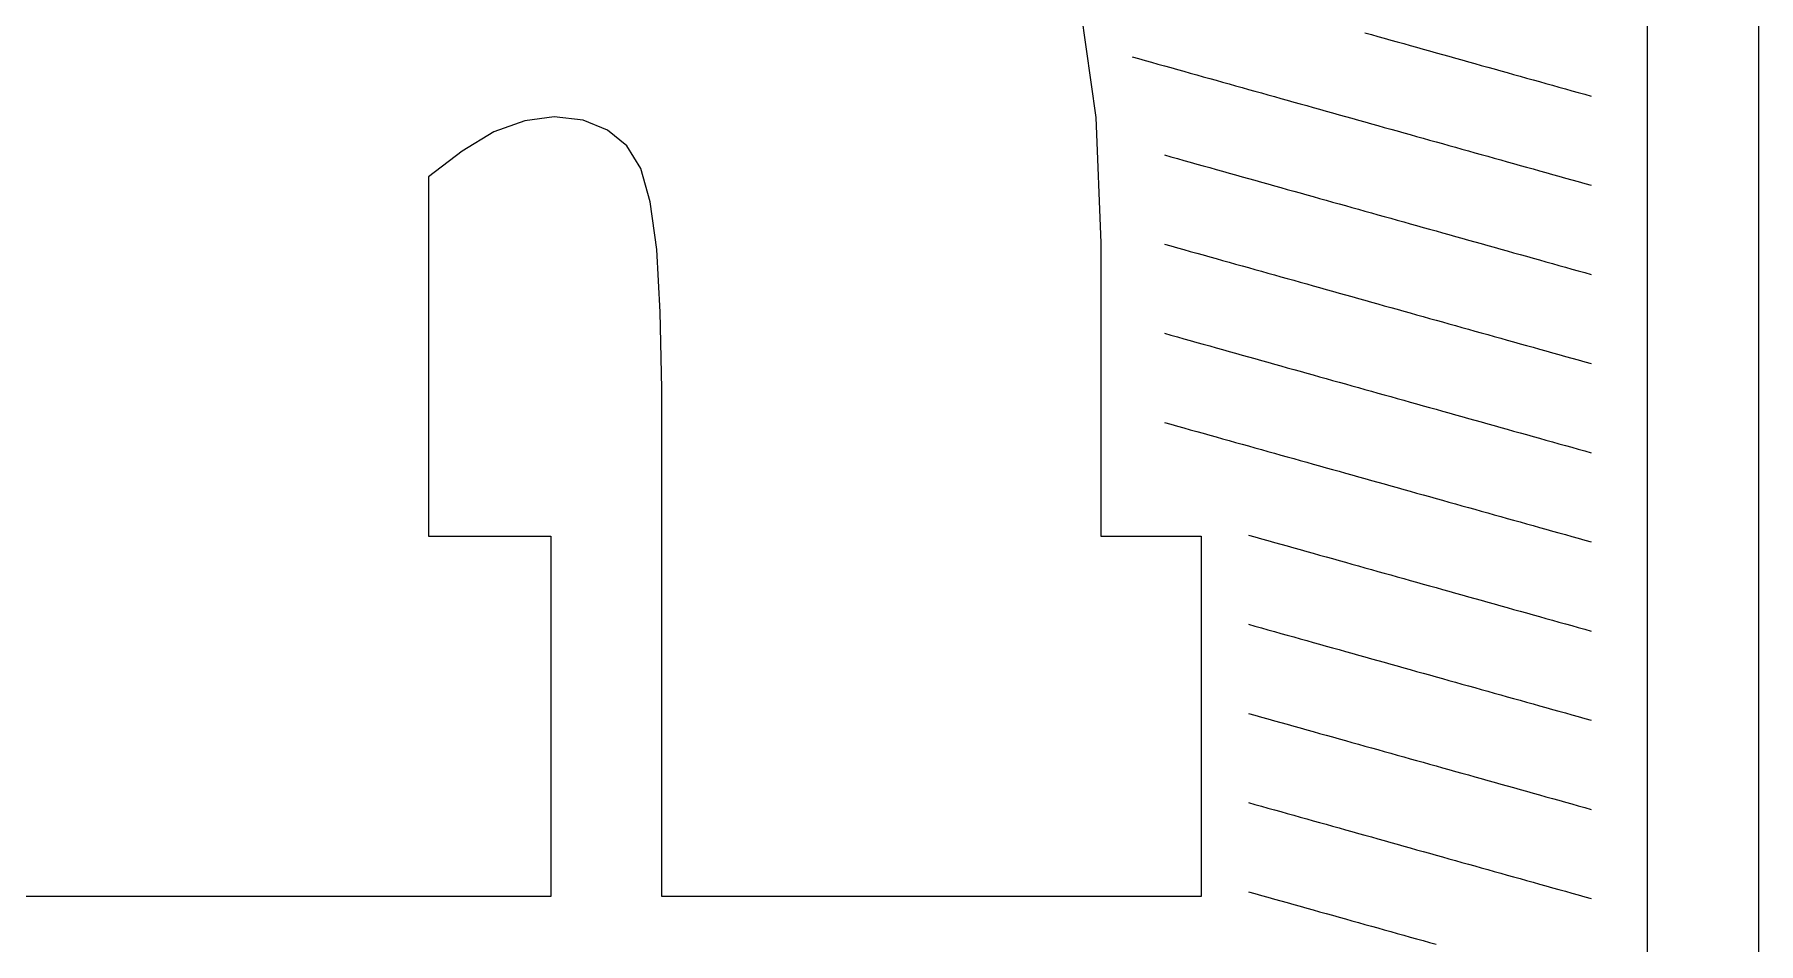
# Model space of a CAD drawing. Header units: millimetres. Extents: x 7 to 193, y 7 to 313.
# Drawn here: x 131.2 to 193, y 219.2 to 251.9 of the extents above; entities that cross this region are included whole.
import ezdxf

# ---------------------------------------------------------------- set-up
doc = ezdxf.new("R2010")
doc.units = ezdxf.units.MM
doc.layers.add('STUDY_GUIDES', color=7, linetype='Continuous')
doc.layers.add('STUDY_LETTER_BOUNDARY', color=7, linetype='Continuous')

msp = doc.modelspace()

# ---------------------------------------------------------------- linework, layer by layer
at = {"layer": 'STUDY_GUIDES'}
for points in [[(193, 301), (193, 19)], [(189, 300), (189, 20)], [(178.88, 251.9136), (179.112, 251.8486), (179.344, 251.7837), (179.576, 251.7187), (179.808, 251.6538), (180.04, 251.5888), (180.272, 251.5238), (180.504, 251.4589), (180.736, 251.3939), (180.968, 251.329), (181.2, 251.264), (181.432, 251.199), (181.664, 251.1341), (181.896, 251.0691), (182.128, 251.0042), (182.36, 250.9392), (182.592, 250.8742), (182.824, 250.8093), (183.056, 250.7443), (183.288, 250.6794), (183.52, 250.6144), (183.752, 250.5494), (183.984, 250.4845), (184.216, 250.4195), (184.448, 250.3546), (184.68, 250.2896), (184.912, 250.2246), (185.144, 250.1597), (185.376, 250.0947), (185.608, 250.0298), (185.84, 249.9648), (186.072, 249.8998), (186.304, 249.8349), (186.536, 249.7699), (186.768, 249.705), (187, 249.64)], [(170.528, 251.0522), (170.76, 250.9872), (170.992, 250.9222), (171.224, 250.8573), (171.456, 250.7923), (171.688, 250.7274), (171.92, 250.6624), (172.152, 250.5974), (172.384, 250.5325), (172.616, 250.4675), (172.848, 250.4026), (173.08, 250.3376), (173.312, 250.2726), (173.544, 250.2077), (173.776, 250.1427), (174.008, 250.0778), (174.24, 250.0128), (174.472, 249.9478), (174.704, 249.8829), (174.936, 249.8179), (175.168, 249.753), (175.4, 249.688), (175.632, 249.623), (175.864, 249.5581), (176.096, 249.4931), (176.328, 249.4282), (176.56, 249.3632), (176.792, 249.2982), (177.024, 249.2333), (177.256, 249.1683), (177.488, 249.1034), (177.72, 249.0384), (177.952, 248.9734), (178.184, 248.9085), (178.416, 248.8435), (178.648, 248.7786), (178.88, 248.7136), (179.112, 248.6486), (179.344, 248.5837), (179.576, 248.5187), (179.808, 248.4538), (180.04, 248.3888), (180.272, 248.3238), (180.504, 248.2589), (180.736, 248.1939), (180.968, 248.129), (181.2, 248.064), (181.432, 247.999), (181.664, 247.9341), (181.896, 247.8691), (182.128, 247.8042), (182.36, 247.7392), (182.592, 247.6742), (182.824, 247.6093), (183.056, 247.5443), (183.288, 247.4794), (183.52, 247.4144), (183.752, 247.3494), (183.984, 247.2845), (184.216, 247.2195), (184.448, 247.1546), (184.68, 247.0896), (184.912, 247.0246), (185.144, 246.9597), (185.376, 246.8947), (185.608, 246.8298), (185.84, 246.7648), (186.072, 246.6998), (186.304, 246.6349), (186.536, 246.5699), (186.768, 246.505), (187, 246.44)], [(171.688, 247.5274), (171.92, 247.4624), (172.152, 247.3974), (172.384, 247.3325), (172.616, 247.2675), (172.848, 247.2026), (173.08, 247.1376), (173.312, 247.0726), (173.544, 247.0077), (173.776, 246.9427), (174.008, 246.8778), (174.24, 246.8128), (174.472, 246.7478), (174.704, 246.6829), (174.936, 246.6179), (175.168, 246.553), (175.4, 246.488), (175.632, 246.423), (175.864, 246.3581), (176.096, 246.2931), (176.328, 246.2282), (176.56, 246.1632), (176.792, 246.0982), (177.024, 246.0333), (177.256, 245.9683), (177.488, 245.9034), (177.72, 245.8384), (177.952, 245.7734), (178.184, 245.7085), (178.416, 245.6435), (178.648, 245.5786), (178.88, 245.5136), (179.112, 245.4486), (179.344, 245.3837), (179.576, 245.3187), (179.808, 245.2538), (180.04, 245.1888), (180.272, 245.1238), (180.504, 245.0589), (180.736, 244.9939), (180.968, 244.929), (181.2, 244.864), (181.432, 244.799), (181.664, 244.7341), (181.896, 244.6691), (182.128, 244.6042), (182.36, 244.5392), (182.592, 244.4742), (182.824, 244.4093), (183.056, 244.3443), (183.288, 244.2794), (183.52, 244.2144), (183.752, 244.1494), (183.984, 244.0845), (184.216, 244.0195), (184.448, 243.9546), (184.68, 243.8896), (184.912, 243.8246), (185.144, 243.7597), (185.376, 243.6947), (185.608, 243.6298), (185.84, 243.5648), (186.072, 243.4998), (186.304, 243.4349), (186.536, 243.3699), (186.768, 243.305), (187, 243.24)], [(171.688, 244.3274), (171.92, 244.2624), (172.152, 244.1974), (172.384, 244.1325), (172.616, 244.0675), (172.848, 244.0026), (173.08, 243.9376), (173.312, 243.8726), (173.544, 243.8077), (173.776, 243.7427), (174.008, 243.6778), (174.24, 243.6128), (174.472, 243.5478), (174.704, 243.4829), (174.936, 243.4179), (175.168, 243.353), (175.4, 243.288), (175.632, 243.223), (175.864, 243.1581), (176.096, 243.0931), (176.328, 243.0282), (176.56, 242.9632), (176.792, 242.8982), (177.024, 242.8333), (177.256, 242.7683), (177.488, 242.7034), (177.72, 242.6384), (177.952, 242.5734), (178.184, 242.5085), (178.416, 242.4435), (178.648, 242.3786), (178.88, 242.3136), (179.112, 242.2486), (179.344, 242.1837), (179.576, 242.1187), (179.808, 242.0538), (180.04, 241.9888), (180.272, 241.9238), (180.504, 241.8589), (180.736, 241.7939), (180.968, 241.729), (181.2, 241.664), (181.432, 241.599), (181.664, 241.5341), (181.896, 241.4691), (182.128, 241.4042), (182.36, 241.3392), (182.592, 241.2742), (182.824, 241.2093), (183.056, 241.1443), (183.288, 241.0794), (183.52, 241.0144), (183.752, 240.9494), (183.984, 240.8845), (184.216, 240.8195), (184.448, 240.7546), (184.68, 240.6896), (184.912, 240.6246), (185.144, 240.5597), (185.376, 240.4947), (185.608, 240.4298), (185.84, 240.3648), (186.072, 240.2998), (186.304, 240.2349), (186.536, 240.1699), (186.768, 240.105), (187, 240.04)], [(171.688, 241.1274), (171.92, 241.0624), (172.152, 240.9974), (172.384, 240.9325), (172.616, 240.8675), (172.848, 240.8026), (173.08, 240.7376), (173.312, 240.6726), (173.544, 240.6077), (173.776, 240.5427), (174.008, 240.4778), (174.24, 240.4128), (174.472, 240.3478), (174.704, 240.2829), (174.936, 240.2179), (175.168, 240.153), (175.4, 240.088), (175.632, 240.023), (175.864, 239.9581), (176.096, 239.8931), (176.328, 239.8282), (176.56, 239.7632), (176.792, 239.6982), (177.024, 239.6333), (177.256, 239.5683), (177.488, 239.5034), (177.72, 239.4384), (177.952, 239.3734), (178.184, 239.3085), (178.416, 239.2435), (178.648, 239.1786), (178.88, 239.1136), (179.112, 239.0486), (179.344, 238.9837), (179.576, 238.9187), (179.808, 238.8538), (180.04, 238.7888), (180.272, 238.7238), (180.504, 238.6589), (180.736, 238.5939), (180.968, 238.529), (181.2, 238.464), (181.432, 238.399), (181.664, 238.3341), (181.896, 238.2691), (182.128, 238.2042), (182.36, 238.1392), (182.592, 238.0742), (182.824, 238.0093), (183.056, 237.9443), (183.288, 237.8794), (183.52, 237.8144), (183.752, 237.7494), (183.984, 237.6845), (184.216, 237.6195), (184.448, 237.5546), (184.68, 237.4896), (184.912, 237.4246), (185.144, 237.3597), (185.376, 237.2947), (185.608, 237.2298), (185.84, 237.1648), (186.072, 237.0998), (186.304, 237.0349), (186.536, 236.9699), (186.768, 236.905), (187, 236.84)], [(171.688, 237.9274), (171.92, 237.8624), (172.152, 237.7974), (172.384, 237.7325), (172.616, 237.6675), (172.848, 237.6026), (173.08, 237.5376), (173.312, 237.4726), (173.544, 237.4077), (173.776, 237.3427), (174.008, 237.2778), (174.24, 237.2128), (174.472, 237.1478), (174.704, 237.0829), (174.936, 237.0179), (175.168, 236.953), (175.4, 236.888), (175.632, 236.823), (175.864, 236.7581), (176.096, 236.6931), (176.328, 236.6282), (176.56, 236.5632), (176.792, 236.4982), (177.024, 236.4333), (177.256, 236.3683), (177.488, 236.3034), (177.72, 236.2384), (177.952, 236.1734), (178.184, 236.1085), (178.416, 236.0435), (178.648, 235.9786), (178.88, 235.9136), (179.112, 235.8486), (179.344, 235.7837), (179.576, 235.7187), (179.808, 235.6538), (180.04, 235.5888), (180.272, 235.5238), (180.504, 235.4589), (180.736, 235.3939), (180.968, 235.329), (181.2, 235.264), (181.432, 235.199), (181.664, 235.1341), (181.896, 235.0691), (182.128, 235.0042), (182.36, 234.9392), (182.592, 234.8742), (182.824, 234.8093), (183.056, 234.7443), (183.288, 234.6794), (183.52, 234.6144), (183.752, 234.5494), (183.984, 234.4845), (184.216, 234.4195), (184.448, 234.3546), (184.68, 234.2896), (184.912, 234.2246), (185.144, 234.1597), (185.376, 234.0947), (185.608, 234.0298), (185.84, 233.9648), (186.072, 233.8998), (186.304, 233.8349), (186.536, 233.7699), (186.768, 233.705), (187, 233.64)], [(174.704, 233.8829), (174.936, 233.8179), (175.168, 233.753), (175.4, 233.688), (175.632, 233.623), (175.864, 233.5581), (176.096, 233.4931), (176.328, 233.4282), (176.56, 233.3632), (176.792, 233.2982), (177.024, 233.2333), (177.256, 233.1683), (177.488, 233.1034), (177.72, 233.0384), (177.952, 232.9734), (178.184, 232.9085), (178.416, 232.8435), (178.648, 232.7786), (178.88, 232.7136), (179.112, 232.6486), (179.344, 232.5837), (179.576, 232.5187), (179.808, 232.4538), (180.04, 232.3888), (180.272, 232.3238), (180.504, 232.2589), (180.736, 232.1939), (180.968, 232.129), (181.2, 232.064), (181.432, 231.999), (181.664, 231.9341), (181.896, 231.8691), (182.128, 231.8042), (182.36, 231.7392), (182.592, 231.6742), (182.824, 231.6093), (183.056, 231.5443), (183.288, 231.4794), (183.52, 231.4144), (183.752, 231.3494), (183.984, 231.2845), (184.216, 231.2195), (184.448, 231.1546), (184.68, 231.0896), (184.912, 231.0246), (185.144, 230.9597), (185.376, 230.8947), (185.608, 230.8298), (185.84, 230.7648), (186.072, 230.6998), (186.304, 230.6349), (186.536, 230.5699), (186.768, 230.505), (187, 230.44)], [(174.704, 230.6829), (174.936, 230.6179), (175.168, 230.553), (175.4, 230.488), (175.632, 230.423), (175.864, 230.3581), (176.096, 230.2931), (176.328, 230.2282), (176.56, 230.1632), (176.792, 230.0982), (177.024, 230.0333), (177.256, 229.9683), (177.488, 229.9034), (177.72, 229.8384), (177.952, 229.7734), (178.184, 229.7085), (178.416, 229.6435), (178.648, 229.5786), (178.88, 229.5136), (179.112, 229.4486), (179.344, 229.3837), (179.576, 229.3187), (179.808, 229.2538), (180.04, 229.1888), (180.272, 229.1238), (180.504, 229.0589), (180.736, 228.9939), (180.968, 228.929), (181.2, 228.864), (181.432, 228.799), (181.664, 228.7341), (181.896, 228.6691), (182.128, 228.6042), (182.36, 228.5392), (182.592, 228.4742), (182.824, 228.4093), (183.056, 228.3443), (183.288, 228.2794), (183.52, 228.2144), (183.752, 228.1494), (183.984, 228.0845), (184.216, 228.0195), (184.448, 227.9546), (184.68, 227.8896), (184.912, 227.8246), (185.144, 227.7597), (185.376, 227.6947), (185.608, 227.6298), (185.84, 227.5648), (186.072, 227.4998), (186.304, 227.4349), (186.536, 227.3699), (186.768, 227.305), (187, 227.24)], [(174.704, 227.4829), (174.936, 227.4179), (175.168, 227.353), (175.4, 227.288), (175.632, 227.223), (175.864, 227.1581), (176.096, 227.0931), (176.328, 227.0282), (176.56, 226.9632), (176.792, 226.8982), (177.024, 226.8333), (177.256, 226.7683), (177.488, 226.7034), (177.72, 226.6384), (177.952, 226.5734), (178.184, 226.5085), (178.416, 226.4435), (178.648, 226.3786), (178.88, 226.3136), (179.112, 226.2486), (179.344, 226.1837), (179.576, 226.1187), (179.808, 226.0538), (180.04, 225.9888), (180.272, 225.9238), (180.504, 225.8589), (180.736, 225.7939), (180.968, 225.729), (181.2, 225.664), (181.432, 225.599), (181.664, 225.5341), (181.896, 225.4691), (182.128, 225.4042), (182.36, 225.3392), (182.592, 225.2742), (182.824, 225.2093), (183.056, 225.1443), (183.288, 225.0794), (183.52, 225.0144), (183.752, 224.9494), (183.984, 224.8845), (184.216, 224.8195), (184.448, 224.7546), (184.68, 224.6896), (184.912, 224.6246), (185.144, 224.5597), (185.376, 224.4947), (185.608, 224.4298), (185.84, 224.3648), (186.072, 224.2998), (186.304, 224.2349), (186.536, 224.1699), (186.768, 224.105), (187, 224.04)], [(174.704, 224.2829), (174.936, 224.2179), (175.168, 224.153), (175.4, 224.088), (175.632, 224.023), (175.864, 223.9581), (176.096, 223.8931), (176.328, 223.8282), (176.56, 223.7632), (176.792, 223.6982), (177.024, 223.6333), (177.256, 223.5683), (177.488, 223.5034), (177.72, 223.4384), (177.952, 223.3734), (178.184, 223.3085), (178.416, 223.2435), (178.648, 223.1786), (178.88, 223.1136), (179.112, 223.0486), (179.344, 222.9837), (179.576, 222.9187), (179.808, 222.8538), (180.04, 222.7888), (180.272, 222.7238), (180.504, 222.6589), (180.736, 222.5939), (180.968, 222.529), (181.2, 222.464), (181.432, 222.399), (181.664, 222.3341), (181.896, 222.2691), (182.128, 222.2042), (182.36, 222.1392), (182.592, 222.0742), (182.824, 222.0093), (183.056, 221.9443), (183.288, 221.8794), (183.52, 221.8144), (183.752, 221.7494), (183.984, 221.6845), (184.216, 221.6195), (184.448, 221.5546), (184.68, 221.4896), (184.912, 221.4246), (185.144, 221.3597), (185.376, 221.2947), (185.608, 221.2298), (185.84, 221.1648), (186.072, 221.0998), (186.304, 221.0349), (186.536, 220.9699), (186.768, 220.905), (187, 220.84)], [(174.704, 221.0829), (174.936, 221.0179), (175.168, 220.953), (175.4, 220.888), (175.632, 220.823), (175.864, 220.7581), (176.096, 220.6931), (176.328, 220.6282), (176.56, 220.5632), (176.792, 220.4982), (177.024, 220.4333), (177.256, 220.3683), (177.488, 220.3034), (177.72, 220.2384), (177.952, 220.1734), (178.184, 220.1085), (178.416, 220.0435), (178.648, 219.9786), (178.88, 219.9136), (179.112, 219.8486), (179.344, 219.7837), (179.576, 219.7187), (179.808, 219.6538), (180.04, 219.5888), (180.272, 219.5238), (180.504, 219.4589), (180.736, 219.3939), (180.968, 219.329), (181.2, 219.264), (181.432, 219.199)]]:
    msp.add_lwpolyline(points, dxfattribs=at)
at = {"layer": 'STUDY_LETTER_BOUNDARY'}
msp.add_lwpolyline([(168.69, 252.68), (169.23, 248.87), (169.41, 244.37), (169.41, 233.84), (173.01, 233.84), (173.01, 220.91), (153.66, 220.91), (153.66, 239.15), (153.6, 241.88), (153.48, 244.13), (153.24, 245.84), (152.91, 247.04), (152.4, 247.85), (151.71, 248.42), (150.84, 248.78), (149.79, 248.9), (148.74, 248.75), (147.63, 248.36), (146.49, 247.67), (145.29, 246.74), (145.29, 233.84), (149.67, 233.84), (149.67, 220.91), (125.61, 220.91)], dxfattribs=at)

doc.saveas('drawing.dxf')
